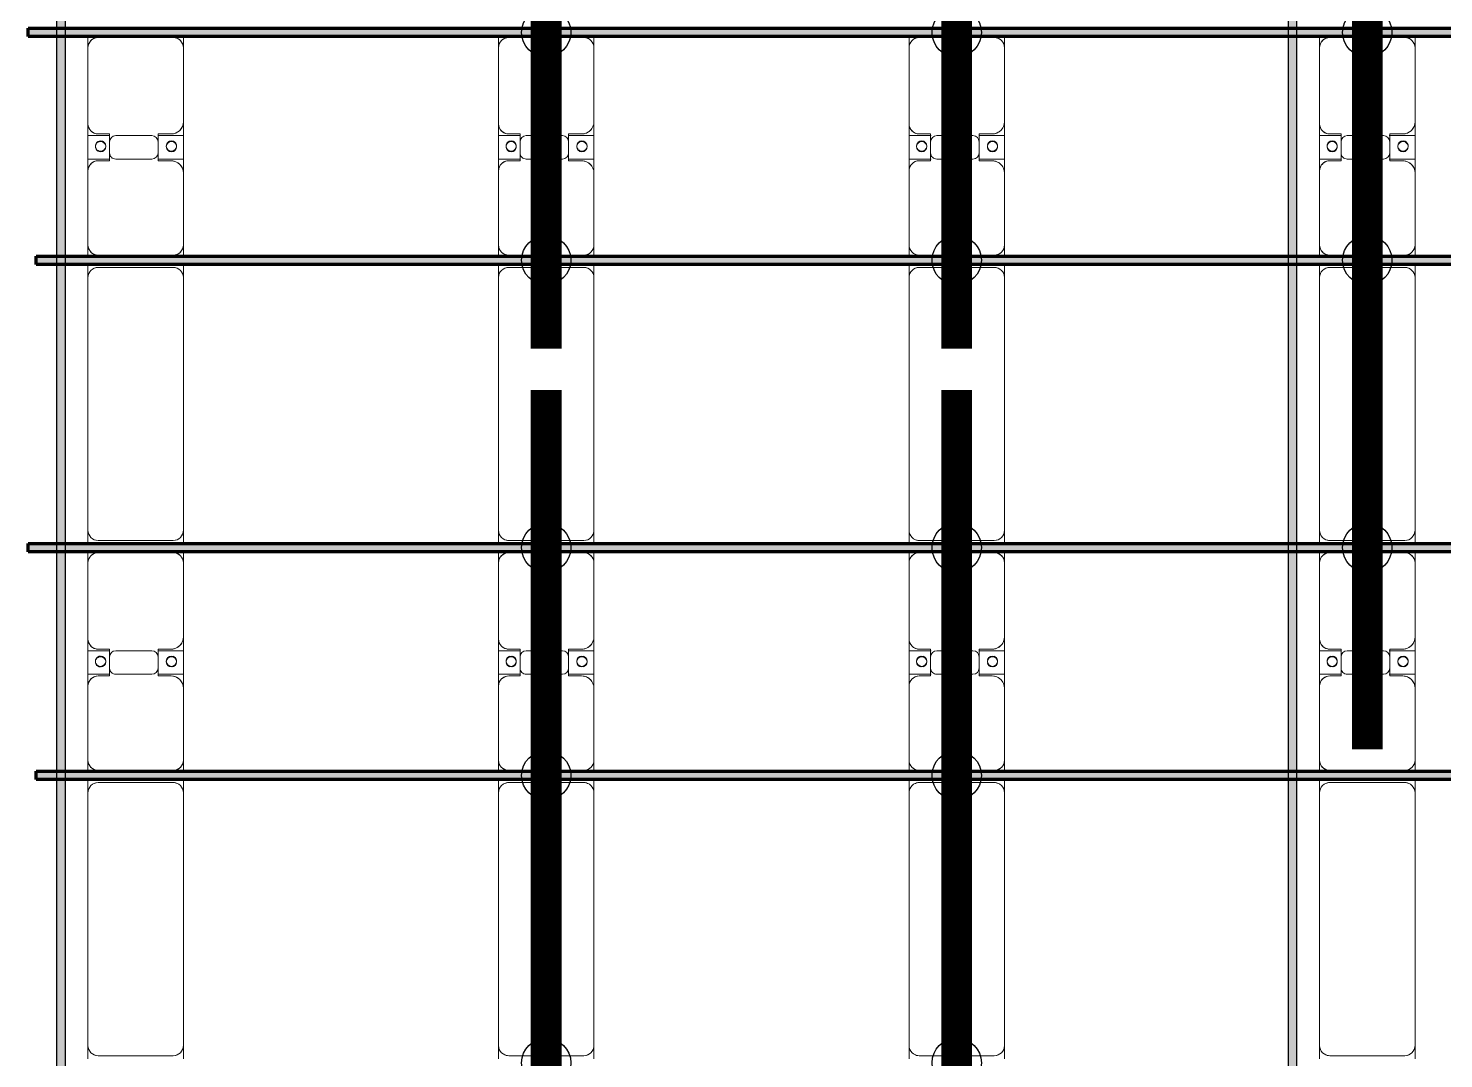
# Model space of a CAD drawing. Header units: millimetres. Extents: x -291190 to 146725, y 19759 to 185158.
# Drawn here: x -283703 to -276807, y 76893 to 81913 of the extents above; entities that cross this region are included whole.
import ezdxf

# ---------------------------------------------------------------- set-up
doc = ezdxf.new("R2010")
doc.units = ezdxf.units.MM
doc.layers.add('A-GENM', color=13, linetype='Continuous', lineweight=9)
doc.layers.add('S-BEAM', color=12, linetype='Continuous', lineweight=9)
doc.layers.add('GC-HOP 40x60 GIA CUONG', color=1, linetype='Continuous')

# ---------------------------------------------------------------- blocks, each defined once
blk = doc.blocks.new('Dai phao do pin - DẢI PHAO ĐỠ PIN-V53-KHUNG KẾT CẤU BÈ PIN 4')
at = {"layer": 'A-GENM', "color": 7}
for p, q in [((53424.9, 241.6), (53479.7, 241.6)), ((53424.9, 241.6), (53479.7, 241.6)), ((53839.7, 241.6), (53479.7, 241.6)), ((53839.7, 241.6), (54022.2, 241.6)), ((54022.2, 241.6), (53839.7, 241.6)), ((53907.8, 241.6), (54090.3, 241.6)), ((53907.8, 116.2), (53907.8, 241.6)), ((54090.3, 241.6), (53907.8, 241.6)), ((54022.2, 241.6), (54022.2, 116.2)), ((54440.3, 241.6), (54090.3, 241.6)), ((54440.3, 241.6), (54494.9, 241.6)), ((54440.3, 241.6), (54494.9, 241.6)), ((54534.9, 241.6), (54599.7, 241.6)), ((54534.9, 241.6), (54599.7, 241.6)), ((55830.3, 241.6), (54599.7, 241.6)), ((55830.3, 241.6), (55894.9, 241.6)), ((55830.3, 241.6), (55894.9, 241.6)), ((55934.9, 241.6), (55989.7, 241.6)), ((55934.9, 241.6), (55989.7, 241.6)), ((56349.7, 241.6), (55989.7, 241.6)), ((56349.7, 241.6), (56532.2, 241.6)), ((56532.2, 241.6), (56349.7, 241.6)), ((56417.8, 241.6), (56600.3, 241.6)), ((56417.8, 116.2), (56417.8, 241.6)), ((56600.3, 241.6), (56417.8, 241.6)), ((56532.2, 241.6), (56532.2, 116.2)), ((56950.3, 241.6), (56600.3, 241.6)), ((56950.3, 241.6), (57004.9, 241.6)), ((56950.3, 241.6), (57004.9, 241.6)), ((57044.9, 241.6), (57109.7, 241.6)), ((57044.9, 241.6), (57109.7, 241.6)), ((58340.3, 241.6), (57109.7, 241.6)), ((58340.3, 241.6), (58404.9, 241.6)), ((58340.3, 241.6), (58404.9, 241.6)), ((53429.7, 191.6), (53429.7, -173.4)), ((53899.7, 118.2), (53899.7, 181.6)), ((54030.3, 181.6), (54030.3, 118.2)), ((54490.3, -173.4), (54490.3, 191.6)), ((54549.7, 191.6), (54549.7, -173.4)), ((55880.3, -173.4), (55880.3, 191.6)), ((55939.7, 191.6), (55939.7, -173.4)), ((56409.7, 118.2), (56409.7, 181.6)), ((56540.3, 181.6), (56540.3, 118.2)), ((57000.3, -173.4), (57000.3, 191.6)), ((57059.7, 191.6), (57059.7, -173.4)), ((58390.3, -173.4), (58390.3, 191.6)), ((53992.2, 118.2), (53899.7, 118.2)), ((53907.8, 88.2), (53907.8, -88.2)), ((54030.3, 118.2), (53937.8, 118.2)), ((54022.2, -88.2), (54022.2, 88.2)), ((56502.2, 118.2), (56409.7, 118.2)), ((56417.8, 88.2), (56417.8, -88.2)), ((56540.3, 118.2), (56447.8, 118.2)), ((56532.2, -88.2), (56532.2, 88.2)), ((53899.7, -173.4), (53899.7, -118.2)), ((53899.7, -118.2), (53992.2, -118.2)), ((53907.8, -223.4), (53907.8, -116.2)), ((53937.8, -118.2), (54030.3, -118.2)), ((54022.2, -116.2), (54022.2, -223.4)), ((54030.3, -118.2), (54030.3, -173.4)), ((56409.7, -173.4), (56409.7, -118.2)), ((56409.7, -118.2), (56502.2, -118.2)), ((56417.8, -223.4), (56417.8, -116.2)), ((56447.8, -118.2), (56540.3, -118.2)), ((56532.2, -116.2), (56532.2, -223.4)), ((56540.3, -118.2), (56540.3, -173.4)), ((53907.8, -169.2), (53907.8, -202)), ((56417.8, -169.2), (56417.8, -202)), ((53479.7, -223.4), (53424.9, -223.4)), ((53479.7, -223.4), (53424.9, -223.4)), ((53479.7, -223.4), (53849.7, -223.4)), ((54022.2, -223.4), (53849.7, -223.4)), ((53849.7, -223.4), (54022.2, -223.4)), ((54080.3, -223.4), (53907.8, -223.4)), ((53907.8, -223.4), (54080.3, -223.4)), ((54080.3, -223.4), (54440.3, -223.4)), ((54494.9, -223.4), (54440.3, -223.4)), ((54494.9, -223.4), (54440.3, -223.4)), ((54599.7, -223.4), (54534.9, -223.4)), ((54599.7, -223.4), (54534.9, -223.4)), ((54599.7, -223.4), (55830.3, -223.4)), ((55894.9, -223.4), (55830.3, -223.4)), ((55894.9, -223.4), (55830.3, -223.4)), ((55989.7, -223.4), (55934.9, -223.4)), ((55989.7, -223.4), (55934.9, -223.4)), ((55989.7, -223.4), (56359.7, -223.4)), ((56532.2, -223.4), (56359.7, -223.4)), ((56359.7, -223.4), (56532.2, -223.4)), ((56590.3, -223.4), (56417.8, -223.4)), ((56417.8, -223.4), (56590.3, -223.4)), ((56590.3, -223.4), (56950.3, -223.4)), ((57004.9, -223.4), (56950.3, -223.4)), ((57004.9, -223.4), (56950.3, -223.4)), ((57109.7, -223.4), (57044.9, -223.4)), ((57109.7, -223.4), (57044.9, -223.4)), ((57109.7, -223.4), (58340.3, -223.4)), ((58404.9, -223.4), (58340.3, -223.4)), ((58404.9, -223.4), (58340.3, -223.4))]:
    blk.add_line(p, q, dxfattribs=at)
for centre, radius, start, end in [((53479.7, 191.6), 50, 90, 180), ((53479.7, 191.6), 50, 105, 180), ((53839.7, 181.6), 60, 360, 90), ((53839.7, 181.6), 60, 45, 60), ((53839.7, 181.6), 60, 360, 60), ((53839.7, 181.6), 60, 45, 60), ((53958.6, 183.2), 25, 0, 180), ((53958.6, 183.2), 25, 360, 165), ((53961.4, 183.2), 25, 0, 180), ((53961.4, 183.2), 25, 90, 180), ((53961.4, 183.2), 25, 15, 75), ((54090.3, 181.6), 60, 90, 180), ((54090.3, 181.6), 60, 120, 180), ((54440.3, 191.6), 50, 360, 90), ((54440.3, 191.6), 50, 360, 75), ((54599.7, 191.6), 50, 90, 180), ((54599.7, 191.6), 50, 150, 180), ((55830.3, 191.6), 50, 360, 90), ((55830.3, 191.6), 50, 60, 90), ((55830.3, 191.6), 50, 15, 30), ((55989.7, 191.6), 50, 90, 180), ((55989.7, 191.6), 50, 105, 180), ((56349.7, 181.6), 60, 360, 90), ((56349.7, 181.6), 60, 45, 60), ((56349.7, 181.6), 60, 360, 60), ((56349.7, 181.6), 60, 45, 60), ((56468.6, 183.2), 25, 0, 180), ((56468.6, 183.2), 25, 360, 165), ((56471.4, 183.2), 25, 0, 180), ((56471.4, 183.2), 25, 90, 180), ((56471.4, 183.2), 25, 15, 75), ((56600.3, 181.6), 60, 90, 180), ((56600.3, 181.6), 60, 120, 180), ((56950.3, 191.6), 50, 360, 90), ((56950.3, 191.6), 50, 360, 75), ((57109.7, 191.6), 50, 90, 180), ((57109.7, 191.6), 50, 150, 180), ((57109.7, 191.6), 50, 105, 120), ((58340.3, 191.6), 50, 360, 90), ((58340.3, 191.6), 50, 60, 90), ((58340.3, 191.6), 50, 15, 30), ((53958.6, 183.2), 25, 180, 0), ((53961.4, 183.2), 25, 180, 0), ((53961.4, 183.2), 25, 180, 270), ((53958.6, 183.2), 25, 210, 255), ((53958.6, 183.2), 25, 270, 360), ((53961.4, 183.2), 25, 285, 330), ((56468.6, 183.2), 25, 180, 0), ((56471.4, 183.2), 25, 180, 0), ((56471.4, 183.2), 25, 180, 270), ((56468.6, 183.2), 25, 210, 255), ((56468.6, 183.2), 25, 270, 360), ((56471.4, 183.2), 25, 285, 330), ((53937.8, 88.2), 30, 90, 180), ((53992.2, 88.2), 30, 360, 90), ((56447.8, 88.2), 30, 90, 180), ((56502.2, 88.2), 30, 360, 90), ((53937.8, -88.2), 30, 180, 270), ((53958.6, -161.8), 25, 0, 180), ((53958.6, -161.8), 25, 105, 165), ((53961.4, -161.8), 25, 0, 180), ((53961.4, -161.8), 25, 105, 180), ((53958.6, -161.8), 25, 360, 75), ((53961.4, -161.8), 25, 15, 75), ((53992.2, -88.2), 30, 270, 360), ((56447.8, -88.2), 30, 180, 270), ((56468.6, -161.8), 25, 0, 180), ((56468.6, -161.8), 25, 105, 165), ((56471.4, -161.8), 25, 0, 180), ((56471.4, -161.8), 25, 105, 180), ((56468.6, -161.8), 25, 360, 75), ((56471.4, -161.8), 25, 15, 75), ((56502.2, -88.2), 30, 270, 360), ((53479.7, -173.4), 50, 180, 270), ((53479.7, -173.4), 50, 180, 255), ((53849.7, -173.4), 50, 270, 360), ((53849.7, -173.4), 50, 285, 360), ((53849.7, -173.4), 50, 315, 0), ((53849.7, -173.4), 50, 315, 0), ((53958.6, -161.8), 25, 180, 0), ((53958.6, -161.8), 25, 195, 360), ((53961.4, -161.8), 25, 180, 0), ((53961.4, -161.8), 25, 180, 270), ((53961.4, -161.8), 25, 285, 345), ((54080.3, -173.4), 50, 180, 270), ((54080.3, -173.4), 50, 180, 255), ((54080.3, -173.4), 50, 210, 225), ((54080.3, -173.4), 50, 210, 225), ((54440.3, -173.4), 50, 270, 360), ((54440.3, -173.4), 50, 285, 360), ((54599.7, -173.4), 50, 180, 270), ((54599.7, -173.4), 50, 180, 210), ((55830.3, -173.4), 50, 270, 360), ((55830.3, -173.4), 50, 330, 360), ((55989.7, -173.4), 50, 180, 270), ((55989.7, -173.4), 50, 180, 255), ((56359.7, -173.4), 50, 270, 360), ((56359.7, -173.4), 50, 285, 360), ((56359.7, -173.4), 50, 315, 0), ((56359.7, -173.4), 50, 315, 0), ((56468.6, -161.8), 25, 180, 0), ((56468.6, -161.8), 25, 195, 360), ((56471.4, -161.8), 25, 180, 360), ((56471.4, -161.8), 25, 180, 270), ((56471.4, -161.8), 25, 285, 345), ((56590.3, -173.4), 50, 180, 270), ((56590.3, -173.4), 50, 180, 255), ((56590.3, -173.4), 50, 210, 225), ((56590.3, -173.4), 50, 210, 225), ((56950.3, -173.4), 50, 270, 360), ((56950.3, -173.4), 50, 285, 360), ((57109.7, -173.4), 50, 180, 270), ((57109.7, -173.4), 50, 180, 210), ((58340.3, -173.4), 50, 270, 360), ((58340.3, -173.4), 50, 330, 360), ((54599.7, -173.4), 50, 255, 270), ((55830.3, -173.4), 50, 285, 300), ((57109.7, -173.4), 50, 240, 270), ((58340.3, -173.4), 50, 285, 300)]:
    blk.add_arc(centre, radius, start, end, dxfattribs=at)
blk = doc.blocks.new('Dai phao do pin - DẢI PHAO ĐỠ PIN-V47-KHUNG KẾT CẤU BÈ PIN 4')
at = {"layer": 'A-GENM', "color": 7}
for p, q in [((53424.9, 241.6), (53479.7, 241.6)), ((53424.9, 241.6), (53479.7, 241.6)), ((53839.7, 241.6), (53479.7, 241.6)), ((53839.7, 241.6), (54022.2, 241.6)), ((54022.2, 241.6), (53839.7, 241.6)), ((53907.8, 241.6), (54090.3, 241.6)), ((53907.8, 116.2), (53907.8, 241.6)), ((54090.3, 241.6), (53907.8, 241.6)), ((54022.2, 241.6), (54022.2, 116.2)), ((54440.3, 241.6), (54090.3, 241.6)), ((54440.3, 241.6), (54494.9, 241.6)), ((54440.3, 241.6), (54494.9, 241.6)), ((54534.9, 241.6), (54599.7, 241.6)), ((54534.9, 241.6), (54599.7, 241.6)), ((55830.3, 241.6), (54599.7, 241.6)), ((55830.3, 241.6), (55894.9, 241.6)), ((55830.3, 241.6), (55894.9, 241.6)), ((55934.9, 241.6), (55989.7, 241.6)), ((55934.9, 241.6), (55989.7, 241.6)), ((56349.7, 241.6), (55989.7, 241.6)), ((56349.7, 241.6), (56532.2, 241.6)), ((56532.2, 241.6), (56349.7, 241.6)), ((56417.8, 241.6), (56600.3, 241.6)), ((56417.8, 116.2), (56417.8, 241.6)), ((56600.3, 241.6), (56417.8, 241.6)), ((56532.2, 241.6), (56532.2, 116.2)), ((56950.3, 241.6), (56600.3, 241.6)), ((56950.3, 241.6), (57004.9, 241.6)), ((56950.3, 241.6), (57004.9, 241.6)), ((57044.9, 241.6), (57109.7, 241.6)), ((57044.9, 241.6), (57109.7, 241.6)), ((58340.3, 241.6), (57109.7, 241.6)), ((58340.3, 241.6), (58404.9, 241.6)), ((58340.3, 241.6), (58404.9, 241.6)), ((53429.7, 191.6), (53429.7, -173.4)), ((53899.7, 118.2), (53899.7, 181.6)), ((54030.3, 181.6), (54030.3, 118.2)), ((54490.3, -173.4), (54490.3, 191.6)), ((54549.7, 191.6), (54549.7, -173.4)), ((55880.3, -173.4), (55880.3, 191.6)), ((55939.7, 191.6), (55939.7, -173.4)), ((56409.7, 118.2), (56409.7, 181.6)), ((56540.3, 181.6), (56540.3, 118.2)), ((57000.3, -173.4), (57000.3, 191.6)), ((57059.7, 191.6), (57059.7, -173.4)), ((58390.3, -173.4), (58390.3, 191.6)), ((53992.2, 118.2), (53899.7, 118.2)), ((53907.8, 88.2), (53907.8, -88.2)), ((54030.3, 118.2), (53937.8, 118.2)), ((54022.2, -88.2), (54022.2, 88.2)), ((56502.2, 118.2), (56409.7, 118.2)), ((56417.8, 88.2), (56417.8, -88.2)), ((56540.3, 118.2), (56447.8, 118.2)), ((56532.2, -88.2), (56532.2, 88.2)), ((53899.7, -173.4), (53899.7, -118.2)), ((53899.7, -118.2), (53992.2, -118.2)), ((53907.8, -223.4), (53907.8, -116.2)), ((53937.8, -118.2), (54030.3, -118.2)), ((54022.2, -116.2), (54022.2, -223.4)), ((54030.3, -118.2), (54030.3, -173.4)), ((56409.7, -173.4), (56409.7, -118.2)), ((56409.7, -118.2), (56502.2, -118.2)), ((56417.8, -223.4), (56417.8, -116.2)), ((56447.8, -118.2), (56540.3, -118.2)), ((56532.2, -116.2), (56532.2, -223.4)), ((56540.3, -118.2), (56540.3, -173.4)), ((53907.8, -169.2), (53907.8, -202)), ((56417.8, -169.2), (56417.8, -202)), ((53479.7, -223.4), (53424.9, -223.4)), ((53479.7, -223.4), (53424.9, -223.4)), ((53479.7, -223.4), (53849.7, -223.4)), ((54022.2, -223.4), (53849.7, -223.4)), ((53849.7, -223.4), (54022.2, -223.4)), ((54080.3, -223.4), (53907.8, -223.4)), ((53907.8, -223.4), (54080.3, -223.4)), ((54080.3, -223.4), (54440.3, -223.4)), ((54494.9, -223.4), (54440.3, -223.4)), ((54494.9, -223.4), (54440.3, -223.4)), ((54599.7, -223.4), (54534.9, -223.4)), ((54599.7, -223.4), (54534.9, -223.4)), ((54599.7, -223.4), (55830.3, -223.4)), ((55894.9, -223.4), (55830.3, -223.4)), ((55894.9, -223.4), (55830.3, -223.4)), ((55989.7, -223.4), (55934.9, -223.4)), ((55989.7, -223.4), (55934.9, -223.4)), ((55989.7, -223.4), (56359.7, -223.4)), ((56532.2, -223.4), (56359.7, -223.4)), ((56359.7, -223.4), (56532.2, -223.4)), ((56590.3, -223.4), (56417.8, -223.4)), ((56417.8, -223.4), (56590.3, -223.4)), ((56590.3, -223.4), (56950.3, -223.4)), ((57004.9, -223.4), (56950.3, -223.4)), ((57004.9, -223.4), (56950.3, -223.4)), ((57109.7, -223.4), (57044.9, -223.4)), ((57109.7, -223.4), (57044.9, -223.4)), ((57109.7, -223.4), (58340.3, -223.4)), ((58404.9, -223.4), (58340.3, -223.4)), ((58404.9, -223.4), (58340.3, -223.4))]:
    blk.add_line(p, q, dxfattribs=at)
for centre, radius, start, end in [((53479.7, 191.6), 50, 90, 180), ((53479.7, 191.6), 50, 105, 180), ((53839.7, 181.6), 60, 360, 90), ((53839.7, 181.6), 60, 45, 60), ((53839.7, 181.6), 60, 360, 60), ((53839.7, 181.6), 60, 45, 60), ((53958.6, 183.2), 25, 0, 180), ((53958.6, 183.2), 25, 360, 165), ((53961.4, 183.2), 25, 0, 180), ((53961.4, 183.2), 25, 90, 180), ((53961.4, 183.2), 25, 15, 75), ((54090.3, 181.6), 60, 90, 180), ((54090.3, 181.6), 60, 120, 180), ((54440.3, 191.6), 50, 360, 90), ((54440.3, 191.6), 50, 360, 75), ((54599.7, 191.6), 50, 90, 180), ((54599.7, 191.6), 50, 150, 180), ((55830.3, 191.6), 50, 360, 90), ((55830.3, 191.6), 50, 60, 90), ((55830.3, 191.6), 50, 15, 30), ((55989.7, 191.6), 50, 90, 180), ((55989.7, 191.6), 50, 105, 180), ((56349.7, 181.6), 60, 360, 90), ((56349.7, 181.6), 60, 45, 60), ((56349.7, 181.6), 60, 360, 60), ((56349.7, 181.6), 60, 45, 60), ((56468.6, 183.2), 25, 0, 180), ((56468.6, 183.2), 25, 360, 165), ((56471.4, 183.2), 25, 0, 180), ((56471.4, 183.2), 25, 90, 180), ((56471.4, 183.2), 25, 15, 75), ((56600.3, 181.6), 60, 90, 180), ((56600.3, 181.6), 60, 120, 180), ((56950.3, 191.6), 50, 360, 90), ((56950.3, 191.6), 50, 360, 75), ((57109.7, 191.6), 50, 90, 180), ((57109.7, 191.6), 50, 150, 180), ((57109.7, 191.6), 50, 105, 120), ((58340.3, 191.6), 50, 360, 90), ((58340.3, 191.6), 50, 60, 90), ((58340.3, 191.6), 50, 15, 30), ((53958.6, 183.2), 25, 180, 0), ((53961.4, 183.2), 25, 180, 0), ((53961.4, 183.2), 25, 180, 270), ((53958.6, 183.2), 25, 210, 255), ((53958.6, 183.2), 25, 270, 360), ((53961.4, 183.2), 25, 285, 330), ((56468.6, 183.2), 25, 180, 0), ((56471.4, 183.2), 25, 180, 0), ((56471.4, 183.2), 25, 180, 270), ((56468.6, 183.2), 25, 210, 255), ((56468.6, 183.2), 25, 270, 360), ((56471.4, 183.2), 25, 285, 330), ((53937.8, 88.2), 30, 90, 180), ((53992.2, 88.2), 30, 360, 90), ((56447.8, 88.2), 30, 90, 180), ((56502.2, 88.2), 30, 360, 90), ((53937.8, -88.2), 30, 180, 270), ((53958.6, -161.8), 25, 0, 180), ((53958.6, -161.8), 25, 105, 165), ((53961.4, -161.8), 25, 0, 180), ((53961.4, -161.8), 25, 105, 180), ((53958.6, -161.8), 25, 360, 75), ((53961.4, -161.8), 25, 15, 75), ((53992.2, -88.2), 30, 270, 360), ((56447.8, -88.2), 30, 180, 270), ((56468.6, -161.8), 25, 0, 180), ((56468.6, -161.8), 25, 105, 165), ((56471.4, -161.8), 25, 0, 180), ((56471.4, -161.8), 25, 105, 180), ((56468.6, -161.8), 25, 360, 75), ((56471.4, -161.8), 25, 15, 75), ((56502.2, -88.2), 30, 270, 360), ((53479.7, -173.4), 50, 180, 270), ((53479.7, -173.4), 50, 180, 255), ((53849.7, -173.4), 50, 270, 360), ((53849.7, -173.4), 50, 285, 360), ((53849.7, -173.4), 50, 315, 0), ((53849.7, -173.4), 50, 315, 0), ((53958.6, -161.8), 25, 180, 0), ((53958.6, -161.8), 25, 195, 360), ((53961.4, -161.8), 25, 180, 0), ((53961.4, -161.8), 25, 180, 270), ((53961.4, -161.8), 25, 285, 345), ((54080.3, -173.4), 50, 180, 270), ((54080.3, -173.4), 50, 180, 255), ((54080.3, -173.4), 50, 210, 225), ((54080.3, -173.4), 50, 210, 225), ((54440.3, -173.4), 50, 270, 360), ((54440.3, -173.4), 50, 285, 360), ((54599.7, -173.4), 50, 180, 270), ((54599.7, -173.4), 50, 180, 210), ((55830.3, -173.4), 50, 270, 360), ((55830.3, -173.4), 50, 330, 360), ((55989.7, -173.4), 50, 180, 270), ((55989.7, -173.4), 50, 180, 255), ((56359.7, -173.4), 50, 270, 360), ((56359.7, -173.4), 50, 285, 360), ((56359.7, -173.4), 50, 315, 0), ((56359.7, -173.4), 50, 315, 0), ((56468.6, -161.8), 25, 180, 0), ((56468.6, -161.8), 25, 195, 360), ((56471.4, -161.8), 25, 180, 360), ((56471.4, -161.8), 25, 180, 270), ((56471.4, -161.8), 25, 285, 345), ((56590.3, -173.4), 50, 180, 270), ((56590.3, -173.4), 50, 180, 255), ((56590.3, -173.4), 50, 210, 225), ((56590.3, -173.4), 50, 210, 225), ((56950.3, -173.4), 50, 270, 360), ((56950.3, -173.4), 50, 285, 360), ((57109.7, -173.4), 50, 180, 270), ((57109.7, -173.4), 50, 180, 210), ((58340.3, -173.4), 50, 270, 360), ((58340.3, -173.4), 50, 330, 360), ((54599.7, -173.4), 50, 255, 270), ((55830.3, -173.4), 50, 285, 300), ((57109.7, -173.4), 50, 240, 270), ((58340.3, -173.4), 50, 285, 300)]:
    blk.add_arc(centre, radius, start, end, dxfattribs=at)
blk = doc.blocks.new('Dai phao do pin - DẢI PHAO ĐỠ PIN-V54-KHUNG KẾT CẤU BÈ PIN 4')
at = {"layer": 'A-GENM', "color": 7}
for p, q in [((53424.9, 241.6), (53479.7, 241.6)), ((53424.9, 241.6), (53479.7, 241.6)), ((53839.7, 241.6), (53479.7, 241.6)), ((53839.7, 241.6), (54022.2, 241.6)), ((54022.2, 241.6), (53839.7, 241.6)), ((53907.8, 241.6), (54090.3, 241.6)), ((53907.8, 116.2), (53907.8, 241.6)), ((54090.3, 241.6), (53907.8, 241.6)), ((54022.2, 241.6), (54022.2, 116.2)), ((54440.3, 241.6), (54090.3, 241.6)), ((54440.3, 241.6), (54494.9, 241.6)), ((54440.3, 241.6), (54494.9, 241.6)), ((54534.9, 241.6), (54599.7, 241.6)), ((54534.9, 241.6), (54599.7, 241.6)), ((55830.3, 241.6), (54599.7, 241.6)), ((55830.3, 241.6), (55894.9, 241.6)), ((55830.3, 241.6), (55894.9, 241.6)), ((55934.9, 241.6), (55989.7, 241.6)), ((55934.9, 241.6), (55989.7, 241.6)), ((56349.7, 241.6), (55989.7, 241.6)), ((56349.7, 241.6), (56532.2, 241.6)), ((56532.2, 241.6), (56349.7, 241.6)), ((56417.8, 241.6), (56600.3, 241.6)), ((56417.8, 116.2), (56417.8, 241.6)), ((56600.3, 241.6), (56417.8, 241.6)), ((56532.2, 241.6), (56532.2, 116.2)), ((56950.3, 241.6), (56600.3, 241.6)), ((56950.3, 241.6), (57004.9, 241.6)), ((56950.3, 241.6), (57004.9, 241.6)), ((57044.9, 241.6), (57109.7, 241.6)), ((57044.9, 241.6), (57109.7, 241.6)), ((58340.3, 241.6), (57109.7, 241.6)), ((58340.3, 241.6), (58404.9, 241.6)), ((58340.3, 241.6), (58404.9, 241.6)), ((53429.7, 191.6), (53429.7, -173.4)), ((53899.7, 118.2), (53899.7, 181.6)), ((54030.3, 181.6), (54030.3, 118.2)), ((54490.3, -173.4), (54490.3, 191.6)), ((54549.7, 191.6), (54549.7, -173.4)), ((55880.3, -173.4), (55880.3, 191.6)), ((55939.7, 191.6), (55939.7, -173.4)), ((56409.7, 118.2), (56409.7, 181.6)), ((56540.3, 181.6), (56540.3, 118.2)), ((57000.3, -173.4), (57000.3, 191.6)), ((57059.7, 191.6), (57059.7, -173.4)), ((58390.3, -173.4), (58390.3, 191.6)), ((53992.2, 118.2), (53899.7, 118.2)), ((53907.8, 88.2), (53907.8, -88.2)), ((54030.3, 118.2), (53937.8, 118.2)), ((54022.2, -88.2), (54022.2, 88.2)), ((56502.2, 118.2), (56409.7, 118.2)), ((56417.8, 88.2), (56417.8, -88.2)), ((56540.3, 118.2), (56447.8, 118.2)), ((56532.2, -88.2), (56532.2, 88.2)), ((53899.7, -173.4), (53899.7, -118.2)), ((53899.7, -118.2), (53992.2, -118.2)), ((53907.8, -223.4), (53907.8, -116.2)), ((53937.8, -118.2), (54030.3, -118.2)), ((54022.2, -116.2), (54022.2, -223.4)), ((54030.3, -118.2), (54030.3, -173.4)), ((56409.7, -173.4), (56409.7, -118.2)), ((56409.7, -118.2), (56502.2, -118.2)), ((56417.8, -223.4), (56417.8, -116.2)), ((56447.8, -118.2), (56540.3, -118.2)), ((56532.2, -116.2), (56532.2, -223.4)), ((56540.3, -118.2), (56540.3, -173.4)), ((53907.8, -169.2), (53907.8, -202)), ((56417.8, -169.2), (56417.8, -202)), ((53479.7, -223.4), (53424.9, -223.4)), ((53479.7, -223.4), (53424.9, -223.4)), ((53479.7, -223.4), (53849.7, -223.4)), ((54022.2, -223.4), (53849.7, -223.4)), ((53849.7, -223.4), (54022.2, -223.4)), ((54080.3, -223.4), (53907.8, -223.4)), ((53907.8, -223.4), (54080.3, -223.4)), ((54080.3, -223.4), (54440.3, -223.4)), ((54494.9, -223.4), (54440.3, -223.4)), ((54494.9, -223.4), (54440.3, -223.4)), ((54599.7, -223.4), (54534.9, -223.4)), ((54599.7, -223.4), (54534.9, -223.4)), ((54599.7, -223.4), (55830.3, -223.4)), ((55894.9, -223.4), (55830.3, -223.4)), ((55894.9, -223.4), (55830.3, -223.4)), ((55989.7, -223.4), (55934.9, -223.4)), ((55989.7, -223.4), (55934.9, -223.4)), ((55989.7, -223.4), (56359.7, -223.4)), ((56532.2, -223.4), (56359.7, -223.4)), ((56359.7, -223.4), (56532.2, -223.4)), ((56590.3, -223.4), (56417.8, -223.4)), ((56417.8, -223.4), (56590.3, -223.4)), ((56590.3, -223.4), (56950.3, -223.4)), ((57004.9, -223.4), (56950.3, -223.4)), ((57004.9, -223.4), (56950.3, -223.4)), ((57109.7, -223.4), (57044.9, -223.4)), ((57109.7, -223.4), (57044.9, -223.4)), ((57109.7, -223.4), (58340.3, -223.4)), ((58404.9, -223.4), (58340.3, -223.4)), ((58404.9, -223.4), (58340.3, -223.4))]:
    blk.add_line(p, q, dxfattribs=at)
for centre, radius, start, end in [((53479.7, 191.6), 50, 90, 180), ((53479.7, 191.6), 50, 105, 180), ((53839.7, 181.6), 60, 360, 90), ((53839.7, 181.6), 60, 45, 60), ((53839.7, 181.6), 60, 360, 60), ((53839.7, 181.6), 60, 45, 60), ((53958.6, 183.2), 25, 0, 180), ((53958.6, 183.2), 25, 360, 165), ((53961.4, 183.2), 25, 0, 180), ((53961.4, 183.2), 25, 90, 180), ((53961.4, 183.2), 25, 15, 75), ((54090.3, 181.6), 60, 90, 180), ((54090.3, 181.6), 60, 120, 180), ((54440.3, 191.6), 50, 360, 90), ((54440.3, 191.6), 50, 360, 75), ((54599.7, 191.6), 50, 90, 180), ((54599.7, 191.6), 50, 150, 180), ((55830.3, 191.6), 50, 360, 90), ((55830.3, 191.6), 50, 60, 90), ((55830.3, 191.6), 50, 15, 30), ((55989.7, 191.6), 50, 90, 180), ((55989.7, 191.6), 50, 105, 180), ((56349.7, 181.6), 60, 360, 90), ((56349.7, 181.6), 60, 45, 60), ((56349.7, 181.6), 60, 360, 60), ((56349.7, 181.6), 60, 45, 60), ((56468.6, 183.2), 25, 0, 180), ((56468.6, 183.2), 25, 360, 165), ((56471.4, 183.2), 25, 0, 180), ((56471.4, 183.2), 25, 90, 180), ((56471.4, 183.2), 25, 15, 75), ((56600.3, 181.6), 60, 90, 180), ((56600.3, 181.6), 60, 120, 180), ((56950.3, 191.6), 50, 360, 90), ((56950.3, 191.6), 50, 360, 75), ((57109.7, 191.6), 50, 90, 180), ((57109.7, 191.6), 50, 150, 180), ((57109.7, 191.6), 50, 105, 120), ((58340.3, 191.6), 50, 360, 90), ((58340.3, 191.6), 50, 60, 90), ((58340.3, 191.6), 50, 15, 30), ((53958.6, 183.2), 25, 180, 0), ((53961.4, 183.2), 25, 180, 0), ((53961.4, 183.2), 25, 180, 270), ((53958.6, 183.2), 25, 210, 255), ((53958.6, 183.2), 25, 270, 360), ((53961.4, 183.2), 25, 285, 330), ((56468.6, 183.2), 25, 180, 0), ((56471.4, 183.2), 25, 180, 0), ((56471.4, 183.2), 25, 180, 270), ((56468.6, 183.2), 25, 210, 255), ((56468.6, 183.2), 25, 270, 360), ((56471.4, 183.2), 25, 285, 330), ((53937.8, 88.2), 30, 90, 180), ((53992.2, 88.2), 30, 360, 90), ((56447.8, 88.2), 30, 90, 180), ((56502.2, 88.2), 30, 360, 90), ((53937.8, -88.2), 30, 180, 270), ((53958.6, -161.8), 25, 0, 180), ((53958.6, -161.8), 25, 105, 165), ((53961.4, -161.8), 25, 0, 180), ((53961.4, -161.8), 25, 105, 180), ((53958.6, -161.8), 25, 360, 75), ((53961.4, -161.8), 25, 15, 75), ((53992.2, -88.2), 30, 270, 360), ((56447.8, -88.2), 30, 180, 270), ((56468.6, -161.8), 25, 0, 180), ((56468.6, -161.8), 25, 105, 165), ((56471.4, -161.8), 25, 0, 180), ((56471.4, -161.8), 25, 105, 180), ((56468.6, -161.8), 25, 360, 75), ((56471.4, -161.8), 25, 15, 75), ((56502.2, -88.2), 30, 270, 360), ((53479.7, -173.4), 50, 180, 270), ((53479.7, -173.4), 50, 180, 255), ((53849.7, -173.4), 50, 270, 360), ((53849.7, -173.4), 50, 285, 360), ((53849.7, -173.4), 50, 315, 0), ((53849.7, -173.4), 50, 315, 0), ((53958.6, -161.8), 25, 180, 240), ((53958.6, -161.8), 25, 195, 240), ((53961.4, -161.8), 25, 180, 240), ((53961.4, -161.8), 25, 180, 240), ((53958.6, -161.8), 25, 240.02369, 299.97631), ((53958.6, -161.8), 25, 240.02369, 299.97631), ((53961.4, -161.8), 25, 240.02369, 299.97631), ((53961.4, -161.8), 25, 240.02369, 270), ((53961.4, -161.8), 25, 285, 299.97631), ((53958.6, -161.8), 25, 300, 0), ((53958.6, -161.8), 25, 300, 360), ((53961.4, -161.8), 25, 300, 0), ((53961.4, -161.8), 25, 300, 345), ((54080.3, -173.4), 50, 180, 270), ((54080.3, -173.4), 50, 180, 255), ((54080.3, -173.4), 50, 210, 225), ((54080.3, -173.4), 50, 210, 225), ((54440.3, -173.4), 50, 270, 360), ((54440.3, -173.4), 50, 285, 360), ((54599.7, -173.4), 50, 180, 270), ((54599.7, -173.4), 50, 195, 210), ((55830.3, -173.4), 50, 270, 360), ((55830.3, -173.4), 50, 330, 345), ((55989.7, -173.4), 50, 180, 270), ((55989.7, -173.4), 50, 180, 255), ((56359.7, -173.4), 50, 270, 360), ((56359.7, -173.4), 50, 285, 360), ((56359.7, -173.4), 50, 315, 0), ((56359.7, -173.4), 50, 315, 0), ((56468.6, -161.8), 25, 180, 240), ((56468.6, -161.8), 25, 195, 240), ((56471.4, -161.8), 25, 180, 240), ((56471.4, -161.8), 25, 180, 240), ((56468.6, -161.8), 25, 240.02369, 299.97631), ((56468.6, -161.8), 25, 240.02369, 299.97631), ((56471.4, -161.8), 25, 240.02369, 299.97631), ((56471.4, -161.8), 25, 240.02369, 270), ((56471.4, -161.8), 25, 285, 299.97631), ((56468.6, -161.8), 25, 300, 0), ((56468.6, -161.8), 25, 300, 360), ((56471.4, -161.8), 25, 300, 360), ((56471.4, -161.8), 25, 300, 345), ((56590.3, -173.4), 50, 180, 270), ((56590.3, -173.4), 50, 180, 255), ((56590.3, -173.4), 50, 210, 225), ((56590.3, -173.4), 50, 210, 225), ((56950.3, -173.4), 50, 270, 360), ((56950.3, -173.4), 50, 285, 360), ((57109.7, -173.4), 50, 180, 270), ((57109.7, -173.4), 50, 195, 210), ((58340.3, -173.4), 50, 270, 360), ((58340.3, -173.4), 50, 330, 345), ((54599.7, -173.4), 50, 255, 270), ((55830.3, -173.4), 50, 285, 300), ((57109.7, -173.4), 50, 240, 270), ((58340.3, -173.4), 50, 285, 300)]:
    blk.add_arc(centre, radius, start, end, dxfattribs=at)
blk = doc.blocks.new('Dầm C52 - Dầm C52-73880-KHUNG KẾT CẤU BÈ PIN 4')
at = {"layer": 'S-BEAM', "lineweight": 140}
blk.add_hatch(color=1, dxfattribs=at).paths.add_polyline_path([(-101365.1, 20), (-101557, 20), (-101557, -20), (101518, -20), (101518, 20), (-100456.6, 20)])
at = {"layer": 'S-BEAM', "color": 1, "lineweight": 140}
for p, q in [((-101557, 20), (101518, 20)), ((101518, 20), (101518, -20)), ((101518, -20), (-101557, -20))]:
    blk.add_line(p, q, dxfattribs=at)
blk = doc.blocks.new('Dầm C52 - Dầm C52-73879-KHUNG KẾT CẤU BÈ PIN 4')
at = {"layer": 'S-BEAM', "lineweight": 140}
blk.add_hatch(color=1, dxfattribs=at).paths.add_polyline_path([(-101365.1, 20), (-101557, 20), (-101557, -20), (101557, -20), (101557, 20), (-100456.6, 20)])
at = {"layer": 'S-BEAM', "color": 1, "lineweight": 140}
for p, q in [((-101557, 20), (101557, 20)), ((101557, 20), (101557, -20)), ((101557, -20), (-101557, -20))]:
    blk.add_line(p, q, dxfattribs=at)
blk = doc.blocks.new('Dầm C52 - Hộp 40x60-74703-KHUNG KẾT CẤU BÈ PIN 4')
at = {"layer": 'S-BEAM', "lineweight": 25}
blk.add_hatch(color=4, dxfattribs=at).paths.add_polyline_path([(-37152.5, -20), (37152.5, -20), (37152.5, 20), (-37152.5, 20)])
at = {"layer": 'S-BEAM', "color": 4, "lineweight": 25}
for p, q in [((-37152.5, 20), (37152.5, 20)), ((37152.5, -20), (-37152.5, -20))]:
    blk.add_line(p, q, dxfattribs=at)

msp = doc.modelspace()

# ---------------------------------------------------------------- linework, layer by layer
at = {"layer": 'GC-HOP 40x60 GIA CUONG', "const_width": 150}
for points in [[(-281179.7, 80351.7), (-281179.7, 93400.2)], [(-279179.7, 80351.7), (-279179.7, 93400.2)], [(-277179.7, 78400.2), (-277179.7, 93400.2)], [(-281179.7, 65151.7), (-281179.7, 80151.7)], [(-279179.7, 65151.7), (-279179.7, 80151.7)]]:
    msp.add_lwpolyline(points, dxfattribs=at)
at = {"layer": 'GC-HOP 40x60 GIA CUONG'}
for centre in [(-281179.7, 81893.3), (-279179.7, 81893.3), (-277179.7, 81893.3), (-281179.7, 80783.3), (-279179.7, 80783.3), (-277179.7, 80783.3), (-281179.7, 79383.3), (-279179.7, 79383.3), (-277179.7, 79383.3), (-281179.7, 78273.3), (-279179.7, 78273.3), (-281179.7, 76873.3), (-279179.7, 76873.3)]:
    msp.add_circle(centre, 120, dxfattribs=at)

# ---------------------------------------------------------------- block references
at = {"layer": 'A-GENM', "color": 7, "rotation": 269.9999999999996}
for name, p in [('Dai phao do pin - DẢI PHAO ĐỠ PIN-V54-KHUNG KẾT CẤU BÈ PIN 4', (-283188.7, 135298.2)), ('Dai phao do pin - DẢI PHAO ĐỠ PIN-V47-KHUNG KẾT CẤU BÈ PIN 4', (-281188.7, 135298.2)), ('Dai phao do pin - DẢI PHAO ĐỠ PIN-V47-KHUNG KẾT CẤU BÈ PIN 4', (-279188.7, 135298.2)), ('Dai phao do pin - DẢI PHAO ĐỠ PIN-V53-KHUNG KẾT CẤU BÈ PIN 4', (-277188.7, 135298.2))]:
    msp.add_blockref(name, p, dxfattribs=at)
at = {"layer": 'S-BEAM', "color": 4, "lineweight": 25, "rotation": 89.99999999999977}
for p in [(-283543.8, 101988.7), (-277543.8, 101988.7)]:
    msp.add_blockref('Dầm C52 - Hộp 40x60-74703-KHUNG KẾT CẤU BÈ PIN 4', p, dxfattribs=at)
at = {"layer": 'S-BEAM', "color": 1, "lineweight": 140, "rotation": 180}
for name, p in [('Dầm C52 - Dầm C52-73879-KHUNG KẾT CẤU BÈ PIN 4', (-182145.7, 81893.3)), ('Dầm C52 - Dầm C52-73880-KHUNG KẾT CẤU BÈ PIN 4', (-182145.7, 80783.3)), ('Dầm C52 - Dầm C52-73879-KHUNG KẾT CẤU BÈ PIN 4', (-182145.7, 79383.3)), ('Dầm C52 - Dầm C52-73880-KHUNG KẾT CẤU BÈ PIN 4', (-182145.7, 78273.3))]:
    msp.add_blockref(name, p, dxfattribs=at)

doc.saveas('drawing.dxf')
